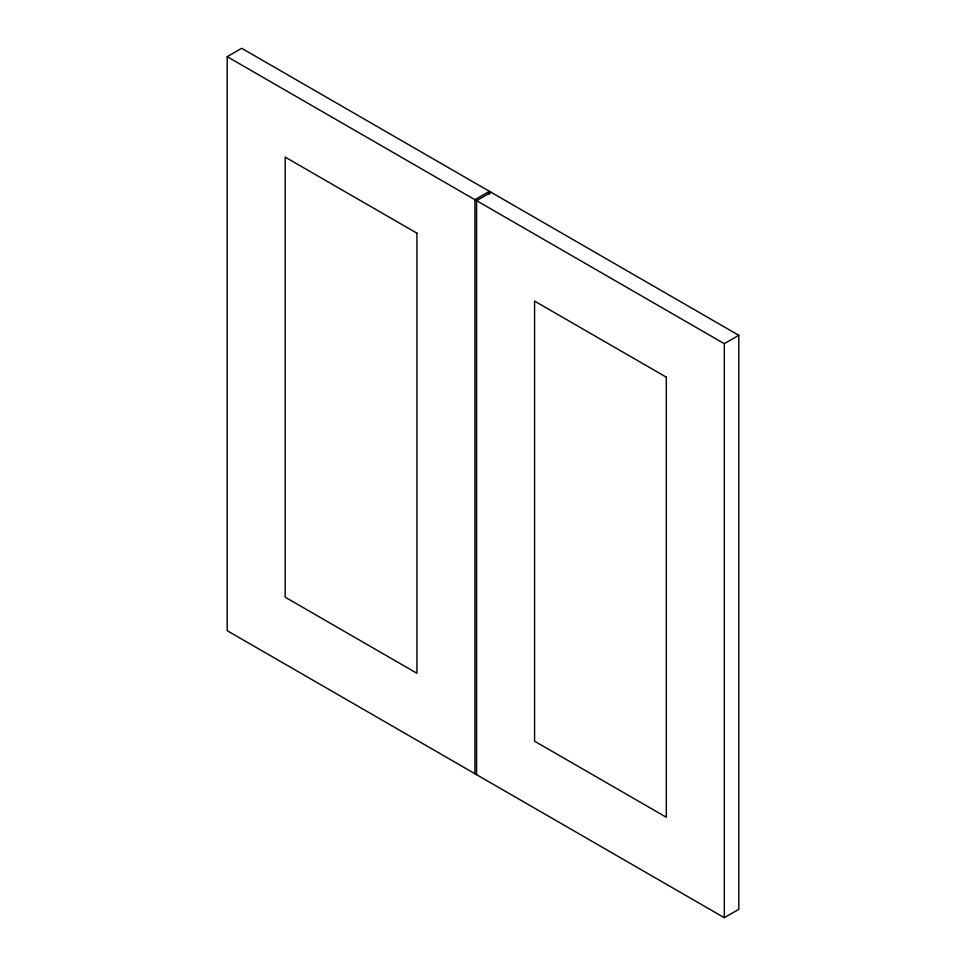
<?xml version="1.0" encoding="UTF-8"?>
<svg xmlns="http://www.w3.org/2000/svg" width="966" height="966" viewBox="0 0 966 966"><rect width="100%" height="100%" fill="white"/><g stroke="black" fill="none" stroke-linecap="round" stroke-linejoin="round"><path stroke-width="1.45" d="M227.191 56.668L241.693 48.3L738.809 335.311L738.809 909.332L724.307 917.7L227.191 630.689L227.191 56.668L724.307 343.679L738.809 335.311M491.078 192.282L476.576 200.65L476.576 774.672M724.307 343.679L724.307 917.7M489.424 194.335L489.424 191.328L474.922 199.696L474.922 773.718M416.926 233.18L285.187 157.12L285.187 597.205L416.926 673.266L416.926 233.18M666.311 377.163L534.572 301.102L534.572 741.188L666.311 817.248L666.311 377.163"/></g></svg>
